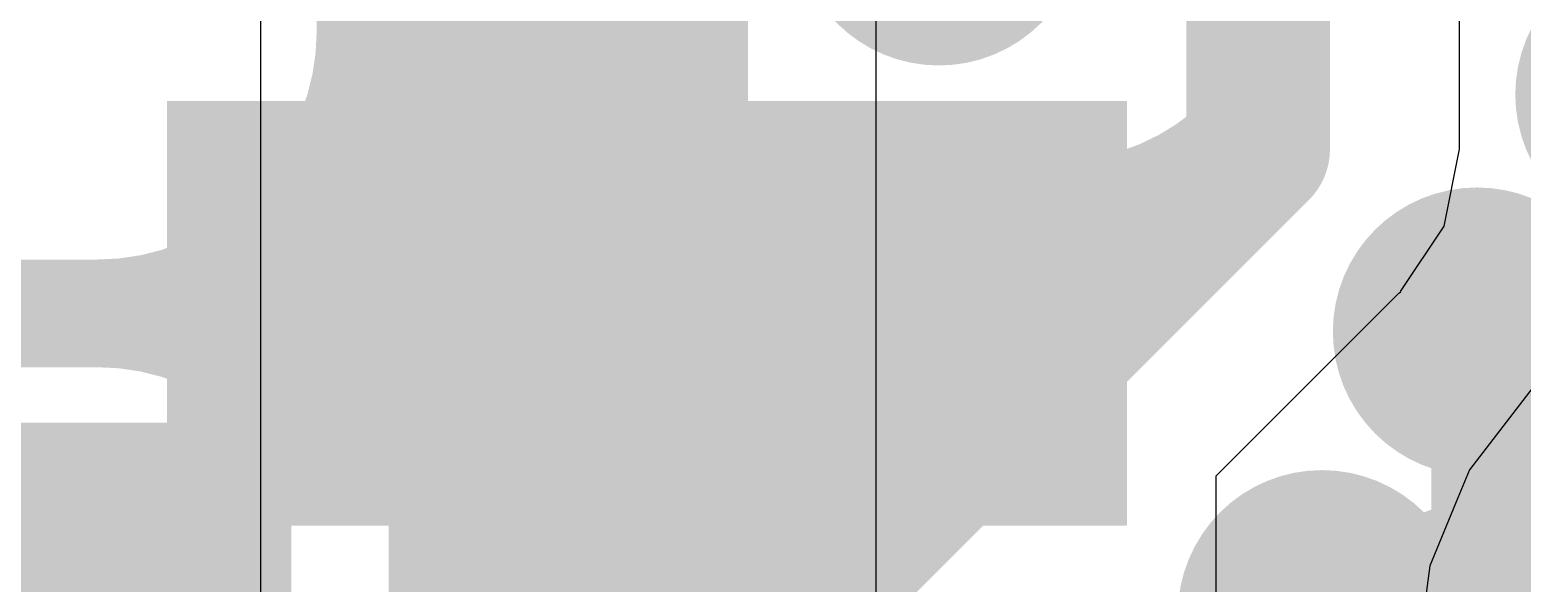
# Model space of a CAD drawing. Extents: x 56.2 to 141.8, y 48 to 96.4.
# Drawn here: x 80.145 to 84.301, y 58.888 to 60.429 of the extents above; entities that cross this region are included whole.
import ezdxf

# ---------------------------------------------------------------- set-up
doc = ezdxf.new("R2010")
doc.units = 0
doc.header["$MEASUREMENT"] = 0
for name, color, linetype in [('BOTTOMLAYER', 5, 'CONTINUOUS'), ('BOTTOMSOLDER', 6, 'CONTINUOUS'), ('MULTILAYER', 9, 'CONTINUOUS'), ('TOPLAYER', 1, 'CONTINUOUS'), ('TOPPASTE', 8, 'CONTINUOUS'), ('TOPSOLDER', 216, 'CONTINUOUS')]:
    doc.layers.add(name, color=color, linetype=linetype)

msp = doc.modelspace()

# ---------------------------------------------------------------- linework, layer by layer
at = {"layer": 'BOTTOMLAYER'}
for p, q in [((82.502334, 57.102964), (82.502334, 63.160399)), ((80.787667, 62.80528), (80.787667, 56.683991))]:
    msp.add_line(p, q, dxfattribs=at)
at = {"layer": 'BOTTOMLAYER', "const_width": 1.000001}
for points in [[(81.645001, 55.178201), (81.645001, 63.160399)], [(83.566, 58.2422), (84.0486, 58.7248)], [(84.0486, 58.7248), (85.979, 58.7248)]]:
    msp.add_lwpolyline(points, dxfattribs=at)
at = {"layer": 'BOTTOMLAYER', "const_width": 0.299999}
for points in [[(84.0256, 59.5884, 1), (84.3256, 59.5884, 1)], [(83.5938, 58.801, 1), (83.8938, 58.801, 1)]]:
    msp.add_lwpolyline(points, format="xyb", close=True, dxfattribs=at)
at = {"layer": 'BOTTOMLAYER', "const_width": 1.000001}
msp.add_lwpolyline([(83.551578, 58.205822, -0.198912), (84.804501, 58.7248)], format="xyb", dxfattribs=at)
msp.add_lwpolyline([(83.551578, 58.205822, -0.198912), (84.804501, 58.7248)], format="xyb", dxfattribs=at)
msp.add_lwpolyline([(83.551578, 58.205822, -0.198912), (84.804501, 58.7248)], format="xyb", dxfattribs=at)
msp.add_lwpolyline([(83.551578, 58.205822, -0.198912), (84.804501, 58.7248)], format="xyb", dxfattribs=at)
msp.add_lwpolyline([(83.551578, 58.205822, -0.198912), (84.804501, 58.7248)], format="xyb", dxfattribs=at)
msp.add_lwpolyline([(83.551578, 58.205822, -0.198912), (84.804501, 58.7248)], format="xyb", dxfattribs=at)
msp.add_lwpolyline([(83.551578, 58.205822, -0.198912), (84.804501, 58.7248)], format="xyb", dxfattribs=at)
msp.add_lwpolyline([(83.551578, 58.205822, -0.198912), (84.804501, 58.7248)], format="xyb", dxfattribs=at)
msp.add_lwpolyline([(83.551578, 58.205822, -0.198912), (84.804501, 58.7248)], format="xyb", dxfattribs=at)
msp.add_lwpolyline([(83.551578, 58.205822, -0.198912), (84.804501, 58.7248)], format="xyb", dxfattribs=at)
msp.add_lwpolyline([(83.551578, 58.205822, -0.198912), (84.804501, 58.7248)], format="xyb", dxfattribs=at)
msp.add_lwpolyline([(83.551578, 58.205822, -0.198912), (84.804501, 58.7248)], format="xyb", dxfattribs=at)
msp.add_lwpolyline([(83.551578, 58.205822, -0.198912), (84.804501, 58.7248)], format="xyb", dxfattribs=at)
msp.add_lwpolyline([(83.551578, 58.205822, -0.198912), (84.804501, 58.7248)], format="xyb", dxfattribs=at)
at = {"layer": 'BOTTOMLAYER'}
msp.add_solid([(78.6892, 56.3372), (80.8736, 56.3372), (78.6892, 59.3344), (80.8736, 59.3344)], dxfattribs=at)
at = {"layer": 'BOTTOMSOLDER', "const_width": 0.401599}
for points in [[(82.4762, 60.7314, 1), (82.8778, 60.7314, 1)], [(84.4828, 60.2488, 1), (84.8844, 60.2488, 1)], [(83.9748, 59.5884, 1), (84.3764, 59.5884, 1)], [(83.543, 58.801, 1), (83.9446, 58.801, 1)]]:
    msp.add_lwpolyline(points, format="xyb", close=True, dxfattribs=at)
at = {"layer": 'MULTILAYER', "const_width": 0.299999}
for points in [[(84.0256, 59.5884, 1), (84.3256, 59.5884, 1)], [(83.5938, 58.801, 1), (83.8938, 58.801, 1)]]:
    msp.add_lwpolyline(points, format="xyb", close=True, dxfattribs=at)
at = {"layer": 'TOPLAYER'}
for p, q in [((84.126774, 60.0964), (84.126774, 61.46432)), ((84.084086, 59.8818), (84.126774, 60.0964)), ((83.962527, 59.699873), (84.084086, 59.8818)), ((83.449203, 59.186549), (83.957978, 59.695324)), ((83.957978, 59.695324), (83.963099, 59.699253)), ((83.962504, 59.699848), (83.962509, 59.699855)), ((83.963099, 59.699253), (83.962504, 59.699848)), ((83.962509, 59.699855), (83.962527, 59.699873)), ((84.330873, 59.433127), (84.154554, 59.203346)), ((83.449203, 58.799202), (83.449203, 59.186549)), ((84.154554, 59.203346), (84.12209, 59.124969)), ((84.12209, 59.124969), (84.043713, 58.935757)), ((84.043713, 58.935757), (84.00591, 58.6486))]:
    msp.add_line(p, q, dxfattribs=at)
for points, const_width in [([(83.566, 60.0964), (83.566, 61.6966)], 0.399999), ([(81.094202, 59.6392), (81.094202, 61.401198)], 0.299999), ([(81.8896, 58.42), (83.566, 60.0964)], 0.399999), ([(78.359, 59.6392), (81.094202, 59.6392)], 0.299999)]:
    msp.add_lwpolyline(points, dxfattribs=dict(at, const_width=const_width))
for points, const_width in [([(81.094202, 60.424677, -0.198912), (80.871461, 59.886939)], 0.299999), ([(81.094202, 60.424677, -0.198912), (80.871461, 59.886939)], 0.299999), ([(81.094202, 60.424677, -0.198912), (80.871461, 59.886939)], 0.299999), ([(81.094202, 60.424677, -0.198912), (80.871461, 59.886939)], 0.299999), ([(81.094202, 60.424677, -0.198912), (80.871461, 59.886939)], 0.299999), ([(81.094202, 60.424677, -0.198912), (80.871461, 59.886939)], 0.299999), ([(81.094202, 60.424677, -0.198912), (80.871461, 59.886939)], 0.299999), ([(81.094202, 60.424677, -0.198912), (80.871461, 59.886939)], 0.299999), ([(81.094202, 60.424677, -0.198912), (80.871461, 59.886939)], 0.299999), ([(81.094202, 60.424677, -0.198912), (80.871461, 59.886939)], 0.299999), ([(81.094202, 60.424677, -0.198912), (80.871461, 59.886939)], 0.299999), ([(81.094202, 60.424677, -0.198912), (80.871461, 59.886939)], 0.299999), ([(81.094202, 60.424677, -0.198912), (80.871461, 59.886939)], 0.299999), ([(81.094202, 60.424677, -0.198912), (80.871461, 59.886939)], 0.299999), ([(81.316942, 59.886939, -0.198912), (81.094202, 60.424677)], 0.299999), ([(81.316942, 59.886939, -0.198912), (81.094202, 60.424677)], 0.299999), ([(81.316942, 59.886939, -0.198912), (81.094202, 60.424677)], 0.299999), ([(81.316942, 59.886939, -0.198912), (81.094202, 60.424677)], 0.299999), ([(81.316942, 59.886939, -0.198912), (81.094202, 60.424677)], 0.299999), ([(81.316942, 59.886939, -0.198912), (81.094202, 60.424677)], 0.299999), ([(81.316942, 59.886939, -0.198912), (81.094202, 60.424677)], 0.299999), ([(81.316942, 59.886939, -0.198912), (81.094202, 60.424677)], 0.299999), ([(81.316942, 59.886939, -0.198912), (81.094202, 60.424677)], 0.299999), ([(81.316942, 59.886939, -0.198912), (81.094202, 60.424677)], 0.299999), ([(81.316942, 59.886939, -0.198912), (81.094202, 60.424677)], 0.299999), ([(81.316942, 59.886939, -0.198912), (81.094202, 60.424677)], 0.299999), ([(81.316942, 59.886939, -0.198912), (81.094202, 60.424677)], 0.299999), ([(81.316942, 59.886939, -0.198912), (81.094202, 60.424677)], 0.299999), ([(83.565977, 60.096375, -0.293008), (82.726246, 59.912702)], 0.399999), ([(83.565977, 60.096375, -0.293008), (82.726246, 59.912702)], 0.399999), ([(83.565977, 60.096375, -0.293008), (82.726246, 59.912702)], 0.399999), ([(83.565977, 60.096375, -0.293008), (82.726246, 59.912702)], 0.399999), ([(83.565977, 60.096375, -0.293008), (82.726246, 59.912702)], 0.399999), ([(83.565977, 60.096375, -0.293008), (82.726246, 59.912702)], 0.399999), ([(83.565977, 60.096375, -0.293008), (82.726246, 59.912702)], 0.399999), ([(83.565977, 60.096375, -0.293008), (82.726246, 59.912702)], 0.399999), ([(83.565977, 60.096375, -0.293008), (82.726246, 59.912702)], 0.399999), ([(83.565977, 60.096375, -0.293008), (82.726246, 59.912702)], 0.399999), ([(83.565977, 60.096375, -0.293008), (82.726246, 59.912702)], 0.399999), ([(83.565977, 60.096375, -0.293008), (82.726246, 59.912702)], 0.399999), ([(83.565977, 60.096375, -0.293008), (82.726246, 59.912702)], 0.399999), ([(83.565977, 60.096375, -0.293008), (82.726246, 59.912702)], 0.399999), ([(80.871461, 59.86194, -0.198912), (80.333723, 59.6392)], 0.299999), ([(80.871461, 59.86194, -0.198912), (80.333723, 59.6392)], 0.299999), ([(80.871461, 59.86194, -0.198912), (80.333723, 59.6392)], 0.299999), ([(80.871461, 59.86194, -0.198912), (80.333723, 59.6392)], 0.299999), ([(80.871461, 59.86194, -0.198912), (80.333723, 59.6392)], 0.299999), ([(80.871461, 59.86194, -0.198912), (80.333723, 59.6392)], 0.299999), ([(80.871461, 59.86194, -0.198912), (80.333723, 59.6392)], 0.299999), ([(80.871461, 59.86194, -0.198912), (80.333723, 59.6392)], 0.299999), ([(80.871461, 59.86194, -0.198912), (80.333723, 59.6392)], 0.299999), ([(80.871461, 59.86194, -0.198912), (80.333723, 59.6392)], 0.299999), ([(80.871461, 59.86194, -0.198912), (80.333723, 59.6392)], 0.299999), ([(80.871461, 59.86194, -0.198912), (80.333723, 59.6392)], 0.299999), ([(80.871461, 59.86194, -0.198912), (80.333723, 59.6392)], 0.299999), ([(80.871461, 59.86194, -0.198912), (80.333723, 59.6392)], 0.299999), ([(83.124759, 59.655161, -0.293008), (82.587315, 59.537605)], 0.399999), ([(83.124759, 59.655161, -0.293008), (82.587315, 59.537605)], 0.399999), ([(83.124759, 59.655161, -0.293008), (82.587315, 59.537605)], 0.399999), ([(83.124759, 59.655161, -0.293008), (82.587315, 59.537605)], 0.399999), ([(83.124759, 59.655161, -0.293008), (82.587315, 59.537605)], 0.399999), ([(83.124759, 59.655161, -0.293008), (82.587315, 59.537605)], 0.399999), ([(83.124759, 59.655161, -0.293008), (82.587315, 59.537605)], 0.399999), ([(83.124759, 59.655161, -0.293008), (82.587315, 59.537605)], 0.399999), ([(83.124759, 59.655161, -0.293008), (82.587315, 59.537605)], 0.399999), ([(83.124759, 59.655161, -0.293008), (82.587315, 59.537605)], 0.399999), ([(83.124759, 59.655161, -0.293008), (82.587315, 59.537605)], 0.399999), ([(83.124759, 59.655161, -0.293008), (82.587315, 59.537605)], 0.399999), ([(83.124759, 59.655161, -0.293008), (82.587315, 59.537605)], 0.399999), ([(83.124759, 59.655161, -0.293008), (82.587315, 59.537605)], 0.399999), ([(80.333723, 59.6392, -0.198912), (80.871461, 59.41646)], 0.299999), ([(80.333723, 59.6392, -0.198912), (80.871461, 59.41646)], 0.299999), ([(80.333723, 59.6392, -0.198912), (80.871461, 59.41646)], 0.299999), ([(80.333723, 59.6392, -0.198912), (80.871461, 59.41646)], 0.299999), ([(80.333723, 59.6392, -0.198912), (80.871461, 59.41646)], 0.299999), ([(80.333723, 59.6392, -0.198912), (80.871461, 59.41646)], 0.299999), ([(80.333723, 59.6392, -0.198912), (80.871461, 59.41646)], 0.299999), ([(80.333723, 59.6392, -0.198912), (80.871461, 59.41646)], 0.299999), ([(80.333723, 59.6392, -0.198912), (80.871461, 59.41646)], 0.299999), ([(80.333723, 59.6392, -0.198912), (80.871461, 59.41646)], 0.299999), ([(80.333723, 59.6392, -0.198912), (80.871461, 59.41646)], 0.299999), ([(80.333723, 59.6392, -0.198912), (80.871461, 59.41646)], 0.299999), ([(80.333723, 59.6392, -0.198912), (80.871461, 59.41646)], 0.299999), ([(80.333723, 59.6392, -0.198912), (80.871461, 59.41646)], 0.299999), ([(82.375929, 59.55488, -0.25832), (82.114426, 58.644826)], 0.399999), ([(82.375929, 59.55488, -0.25832), (82.114426, 58.644826)], 0.399999), ([(82.375929, 59.55488, -0.25832), (82.114426, 58.644826)], 0.399999), ([(82.375929, 59.55488, -0.25832), (82.114426, 58.644826)], 0.399999), ([(82.375929, 59.55488, -0.25832), (82.114426, 58.644826)], 0.399999), ([(82.375929, 59.55488, -0.25832), (82.114426, 58.644826)], 0.399999), ([(82.375929, 59.55488, -0.25832), (82.114426, 58.644826)], 0.399999), ([(82.375929, 59.55488, -0.25832), (82.114426, 58.644826)], 0.399999), ([(82.375929, 59.55488, -0.25832), (82.114426, 58.644826)], 0.399999), ([(82.375929, 59.55488, -0.25832), (82.114426, 58.644826)], 0.399999), ([(82.375929, 59.55488, -0.25832), (82.114426, 58.644826)], 0.399999), ([(82.375929, 59.55488, -0.25832), (82.114426, 58.644826)], 0.399999), ([(82.375929, 59.55488, -0.25832), (82.114426, 58.644826)], 0.399999), ([(82.375929, 59.55488, -0.25832), (82.114426, 58.644826)], 0.399999), ([(82.683546, 59.213946, -0.293008), (82.448382, 59.162508)], 0.399999), ([(82.683546, 59.213946, -0.293008), (82.448382, 59.162508)], 0.399999), ([(82.683546, 59.213946, -0.293008), (82.448382, 59.162508)], 0.399999), ([(82.683546, 59.213946, -0.293008), (82.448382, 59.162508)], 0.399999), ([(82.683546, 59.213946, -0.293008), (82.448382, 59.162508)], 0.399999), ([(82.683546, 59.213946, -0.293008), (82.448382, 59.162508)], 0.399999), ([(82.683546, 59.213946, -0.293008), (82.448382, 59.162508)], 0.399999), ([(82.683546, 59.213946, -0.293008), (82.448382, 59.162508)], 0.399999), ([(82.683546, 59.213946, -0.293008), (82.448382, 59.162508)], 0.399999), ([(82.683546, 59.213946, -0.293008), (82.448382, 59.162508)], 0.399999), ([(82.683546, 59.213946, -0.293008), (82.448382, 59.162508)], 0.399999), ([(82.683546, 59.213946, -0.293008), (82.448382, 59.162508)], 0.399999), ([(82.683546, 59.213946, -0.293008), (82.448382, 59.162508)], 0.399999), ([(82.683546, 59.213946, -0.293008), (82.448382, 59.162508)], 0.399999)]:
    msp.add_lwpolyline(points, format="xyb", dxfattribs=dict(at, const_width=const_width))
for points, const_width in [([(81.019203, 60.424677, 1), (81.1692, 60.424677, 1)], 0.15), ([(81.019203, 60.424677, 1), (81.1692, 60.424677, 1)], 0.15), ([(81.019203, 60.424677, 1), (81.1692, 60.424677, 1)], 0.15), ([(81.019203, 60.424677, 1), (81.1692, 60.424677, 1)], 0.15), ([(81.019203, 60.424677, 1), (81.1692, 60.424677, 1)], 0.15), ([(81.019203, 60.424677, 1), (81.1692, 60.424677, 1)], 0.15), ([(81.019203, 60.424677, 1), (81.1692, 60.424677, 1)], 0.15), ([(81.019203, 60.424677, 1), (81.1692, 60.424677, 1)], 0.15), ([(81.019203, 60.424677, 1), (81.1692, 60.424677, 1)], 0.15), ([(81.019203, 60.424677, 1), (81.1692, 60.424677, 1)], 0.15), ([(81.019203, 60.424677, 1), (81.1692, 60.424677, 1)], 0.15), ([(81.019203, 60.424677, 1), (81.1692, 60.424677, 1)], 0.15), ([(81.019203, 60.424677, 1), (81.1692, 60.424677, 1)], 0.15), ([(81.019203, 60.424677, 1), (81.1692, 60.424677, 1)], 0.15), ([(81.019203, 60.424677, 1), (81.1692, 60.424677, 1)], 0.15), ([(81.019203, 60.424677, 1), (81.1692, 60.424677, 1)], 0.15), ([(81.019203, 60.424677, 1), (81.1692, 60.424677, 1)], 0.15), ([(81.019203, 60.424677, 1), (81.1692, 60.424677, 1)], 0.15), ([(81.019203, 60.424677, 1), (81.1692, 60.424677, 1)], 0.15), ([(81.019203, 60.424677, 1), (81.1692, 60.424677, 1)], 0.15), ([(81.019203, 60.424677, 1), (81.1692, 60.424677, 1)], 0.15), ([(81.019203, 60.424677, 1), (81.1692, 60.424677, 1)], 0.15), ([(81.019203, 60.424677, 1), (81.1692, 60.424677, 1)], 0.15), ([(81.019203, 60.424677, 1), (81.1692, 60.424677, 1)], 0.15), ([(81.019203, 60.424677, 1), (81.1692, 60.424677, 1)], 0.15), ([(81.019203, 60.424677, 1), (81.1692, 60.424677, 1)], 0.15), ([(81.019203, 60.424677, 1), (81.1692, 60.424677, 1)], 0.15), ([(81.019203, 60.424677, 1), (81.1692, 60.424677, 1)], 0.15), ([(83.465977, 60.096375, 1), (83.665977, 60.096375, 1)], 0.2), ([(83.465977, 60.096375, 1), (83.665977, 60.096375, 1)], 0.2), ([(83.465977, 60.096375, 1), (83.665977, 60.096375, 1)], 0.2), ([(83.465977, 60.096375, 1), (83.665977, 60.096375, 1)], 0.2), ([(83.465977, 60.096375, 1), (83.665977, 60.096375, 1)], 0.2), ([(83.465977, 60.096375, 1), (83.665977, 60.096375, 1)], 0.2), ([(83.465977, 60.096375, 1), (83.665977, 60.096375, 1)], 0.2), ([(83.465977, 60.096375, 1), (83.665977, 60.096375, 1)], 0.2), ([(83.465977, 60.096375, 1), (83.665977, 60.096375, 1)], 0.2), ([(83.465977, 60.096375, 1), (83.665977, 60.096375, 1)], 0.2), ([(83.465977, 60.096375, 1), (83.665977, 60.096375, 1)], 0.2), ([(83.465977, 60.096375, 1), (83.665977, 60.096375, 1)], 0.2), ([(83.465977, 60.096375, 1), (83.665977, 60.096375, 1)], 0.2), ([(83.465977, 60.096375, 1), (83.665977, 60.096375, 1)], 0.2), ([(82.626246, 59.912702, 1), (82.826245, 59.912702, 1)], 0.2), ([(82.626246, 59.912702, 1), (82.826245, 59.912702, 1)], 0.2), ([(82.626246, 59.912702, 1), (82.826245, 59.912702, 1)], 0.2), ([(82.626246, 59.912702, 1), (82.826245, 59.912702, 1)], 0.2), ([(82.626246, 59.912702, 1), (82.826245, 59.912702, 1)], 0.2), ([(82.626246, 59.912702, 1), (82.826245, 59.912702, 1)], 0.2), ([(82.626246, 59.912702, 1), (82.826245, 59.912702, 1)], 0.2), ([(82.626246, 59.912702, 1), (82.826245, 59.912702, 1)], 0.2), ([(82.626246, 59.912702, 1), (82.826245, 59.912702, 1)], 0.2), ([(82.626246, 59.912702, 1), (82.826245, 59.912702, 1)], 0.2), ([(82.626246, 59.912702, 1), (82.826245, 59.912702, 1)], 0.2), ([(82.626246, 59.912702, 1), (82.826245, 59.912702, 1)], 0.2), ([(82.626246, 59.912702, 1), (82.826245, 59.912702, 1)], 0.2), ([(82.626246, 59.912702, 1), (82.826245, 59.912702, 1)], 0.2), ([(80.796463, 59.886939, 1), (80.94646, 59.886939, 1)], 0.15), ([(80.796463, 59.886939, 1), (80.94646, 59.886939, 1)], 0.15), ([(80.796463, 59.886939, 1), (80.94646, 59.886939, 1)], 0.15), ([(80.796463, 59.886939, 1), (80.94646, 59.886939, 1)], 0.15), ([(80.796463, 59.886939, 1), (80.94646, 59.886939, 1)], 0.15), ([(80.796463, 59.886939, 1), (80.94646, 59.886939, 1)], 0.15), ([(80.796463, 59.886939, 1), (80.94646, 59.886939, 1)], 0.15), ([(80.796463, 59.886939, 1), (80.94646, 59.886939, 1)], 0.15), ([(80.796463, 59.886939, 1), (80.94646, 59.886939, 1)], 0.15), ([(80.796463, 59.886939, 1), (80.94646, 59.886939, 1)], 0.15), ([(80.796463, 59.886939, 1), (80.94646, 59.886939, 1)], 0.15), ([(80.796463, 59.886939, 1), (80.94646, 59.886939, 1)], 0.15), ([(80.796463, 59.886939, 1), (80.94646, 59.886939, 1)], 0.15), ([(80.796463, 59.886939, 1), (80.94646, 59.886939, 1)], 0.15), ([(80.796463, 59.86194, 1), (80.94646, 59.86194, 1)], 0.15), ([(80.796463, 59.86194, 1), (80.94646, 59.86194, 1)], 0.15), ([(80.796463, 59.86194, 1), (80.94646, 59.86194, 1)], 0.15), ([(80.796463, 59.86194, 1), (80.94646, 59.86194, 1)], 0.15), ([(80.796463, 59.86194, 1), (80.94646, 59.86194, 1)], 0.15), ([(80.796463, 59.86194, 1), (80.94646, 59.86194, 1)], 0.15), ([(80.796463, 59.86194, 1), (80.94646, 59.86194, 1)], 0.15), ([(80.796463, 59.86194, 1), (80.94646, 59.86194, 1)], 0.15), ([(80.796463, 59.86194, 1), (80.94646, 59.86194, 1)], 0.15), ([(80.796463, 59.86194, 1), (80.94646, 59.86194, 1)], 0.15), ([(80.796463, 59.86194, 1), (80.94646, 59.86194, 1)], 0.15), ([(80.796463, 59.86194, 1), (80.94646, 59.86194, 1)], 0.15), ([(80.796463, 59.86194, 1), (80.94646, 59.86194, 1)], 0.15), ([(80.796463, 59.86194, 1), (80.94646, 59.86194, 1)], 0.15), ([(81.241943, 59.886939, 1), (81.39194, 59.886939, 1)], 0.15), ([(81.241943, 59.886939, 1), (81.39194, 59.886939, 1)], 0.15), ([(81.241943, 59.886939, 1), (81.39194, 59.886939, 1)], 0.15), ([(81.241943, 59.886939, 1), (81.39194, 59.886939, 1)], 0.15), ([(81.241943, 59.886939, 1), (81.39194, 59.886939, 1)], 0.15), ([(81.241943, 59.886939, 1), (81.39194, 59.886939, 1)], 0.15), ([(81.241943, 59.886939, 1), (81.39194, 59.886939, 1)], 0.15), ([(81.241943, 59.886939, 1), (81.39194, 59.886939, 1)], 0.15), ([(81.241943, 59.886939, 1), (81.39194, 59.886939, 1)], 0.15), ([(81.241943, 59.886939, 1), (81.39194, 59.886939, 1)], 0.15), ([(81.241943, 59.886939, 1), (81.39194, 59.886939, 1)], 0.15), ([(81.241943, 59.886939, 1), (81.39194, 59.886939, 1)], 0.15), ([(81.241943, 59.886939, 1), (81.39194, 59.886939, 1)], 0.15), ([(81.241943, 59.886939, 1), (81.39194, 59.886939, 1)], 0.15), ([(84.0256, 59.5884, 1), (84.3256, 59.5884, 1)], 0.299999), ([(83.024759, 59.655161, 1), (83.224759, 59.655161, 1)], 0.2), ([(83.024759, 59.655161, 1), (83.224759, 59.655161, 1)], 0.2), ([(83.024759, 59.655161, 1), (83.224759, 59.655161, 1)], 0.2), ([(83.024759, 59.655161, 1), (83.224759, 59.655161, 1)], 0.2), ([(83.024759, 59.655161, 1), (83.224759, 59.655161, 1)], 0.2), ([(83.024759, 59.655161, 1), (83.224759, 59.655161, 1)], 0.2), ([(83.024759, 59.655161, 1), (83.224759, 59.655161, 1)], 0.2), ([(83.024759, 59.655161, 1), (83.224759, 59.655161, 1)], 0.2), ([(83.024759, 59.655161, 1), (83.224759, 59.655161, 1)], 0.2), ([(83.024759, 59.655161, 1), (83.224759, 59.655161, 1)], 0.2), ([(83.024759, 59.655161, 1), (83.224759, 59.655161, 1)], 0.2), ([(83.024759, 59.655161, 1), (83.224759, 59.655161, 1)], 0.2), ([(83.024759, 59.655161, 1), (83.224759, 59.655161, 1)], 0.2), ([(83.024759, 59.655161, 1), (83.224759, 59.655161, 1)], 0.2), ([(80.258724, 59.6392, 1), (80.408722, 59.6392, 1)], 0.15), ([(80.258724, 59.6392, 1), (80.408722, 59.6392, 1)], 0.15), ([(80.258724, 59.6392, 1), (80.408722, 59.6392, 1)], 0.15), ([(80.258724, 59.6392, 1), (80.408722, 59.6392, 1)], 0.15), ([(80.258724, 59.6392, 1), (80.408722, 59.6392, 1)], 0.15), ([(80.258724, 59.6392, 1), (80.408722, 59.6392, 1)], 0.15), ([(80.258724, 59.6392, 1), (80.408722, 59.6392, 1)], 0.15), ([(80.258724, 59.6392, 1), (80.408722, 59.6392, 1)], 0.15), ([(80.258724, 59.6392, 1), (80.408722, 59.6392, 1)], 0.15), ([(80.258724, 59.6392, 1), (80.408722, 59.6392, 1)], 0.15), ([(80.258724, 59.6392, 1), (80.408722, 59.6392, 1)], 0.15), ([(80.258724, 59.6392, 1), (80.408722, 59.6392, 1)], 0.15), ([(80.258724, 59.6392, 1), (80.408722, 59.6392, 1)], 0.15), ([(80.258724, 59.6392, 1), (80.408722, 59.6392, 1)], 0.15), ([(80.258724, 59.6392, 1), (80.408722, 59.6392, 1)], 0.15), ([(80.258724, 59.6392, 1), (80.408722, 59.6392, 1)], 0.15), ([(80.258724, 59.6392, 1), (80.408722, 59.6392, 1)], 0.15), ([(80.258724, 59.6392, 1), (80.408722, 59.6392, 1)], 0.15), ([(80.258724, 59.6392, 1), (80.408722, 59.6392, 1)], 0.15), ([(80.258724, 59.6392, 1), (80.408722, 59.6392, 1)], 0.15), ([(80.258724, 59.6392, 1), (80.408722, 59.6392, 1)], 0.15), ([(80.258724, 59.6392, 1), (80.408722, 59.6392, 1)], 0.15), ([(80.258724, 59.6392, 1), (80.408722, 59.6392, 1)], 0.15), ([(80.258724, 59.6392, 1), (80.408722, 59.6392, 1)], 0.15), ([(80.258724, 59.6392, 1), (80.408722, 59.6392, 1)], 0.15), ([(80.258724, 59.6392, 1), (80.408722, 59.6392, 1)], 0.15), ([(80.258724, 59.6392, 1), (80.408722, 59.6392, 1)], 0.15), ([(80.258724, 59.6392, 1), (80.408722, 59.6392, 1)], 0.15), ([(82.275929, 59.55488, 1), (82.475929, 59.55488, 1)], 0.2), ([(82.275929, 59.55488, 1), (82.475929, 59.55488, 1)], 0.2), ([(82.275929, 59.55488, 1), (82.475929, 59.55488, 1)], 0.2), ([(82.275929, 59.55488, 1), (82.475929, 59.55488, 1)], 0.2), ([(82.275929, 59.55488, 1), (82.475929, 59.55488, 1)], 0.2), ([(82.275929, 59.55488, 1), (82.475929, 59.55488, 1)], 0.2), ([(82.275929, 59.55488, 1), (82.475929, 59.55488, 1)], 0.2), ([(82.275929, 59.55488, 1), (82.475929, 59.55488, 1)], 0.2), ([(82.275929, 59.55488, 1), (82.475929, 59.55488, 1)], 0.2), ([(82.275929, 59.55488, 1), (82.475929, 59.55488, 1)], 0.2), ([(82.275929, 59.55488, 1), (82.475929, 59.55488, 1)], 0.2), ([(82.275929, 59.55488, 1), (82.475929, 59.55488, 1)], 0.2), ([(82.275929, 59.55488, 1), (82.475929, 59.55488, 1)], 0.2), ([(82.275929, 59.55488, 1), (82.475929, 59.55488, 1)], 0.2), ([(82.487315, 59.537605, 1), (82.687315, 59.537605, 1)], 0.2), ([(82.487315, 59.537605, 1), (82.687315, 59.537605, 1)], 0.2), ([(82.487315, 59.537605, 1), (82.687315, 59.537605, 1)], 0.2), ([(82.487315, 59.537605, 1), (82.687315, 59.537605, 1)], 0.2), ([(82.487315, 59.537605, 1), (82.687315, 59.537605, 1)], 0.2), ([(82.487315, 59.537605, 1), (82.687315, 59.537605, 1)], 0.2), ([(82.487315, 59.537605, 1), (82.687315, 59.537605, 1)], 0.2), ([(82.487315, 59.537605, 1), (82.687315, 59.537605, 1)], 0.2), ([(82.487315, 59.537605, 1), (82.687315, 59.537605, 1)], 0.2), ([(82.487315, 59.537605, 1), (82.687315, 59.537605, 1)], 0.2), ([(82.487315, 59.537605, 1), (82.687315, 59.537605, 1)], 0.2), ([(82.487315, 59.537605, 1), (82.687315, 59.537605, 1)], 0.2), ([(82.487315, 59.537605, 1), (82.687315, 59.537605, 1)], 0.2), ([(82.487315, 59.537605, 1), (82.687315, 59.537605, 1)], 0.2), ([(80.796463, 59.41646, 1), (80.94646, 59.41646, 1)], 0.15), ([(80.796463, 59.41646, 1), (80.94646, 59.41646, 1)], 0.15), ([(80.796463, 59.41646, 1), (80.94646, 59.41646, 1)], 0.15), ([(80.796463, 59.41646, 1), (80.94646, 59.41646, 1)], 0.15), ([(80.796463, 59.41646, 1), (80.94646, 59.41646, 1)], 0.15), ([(80.796463, 59.41646, 1), (80.94646, 59.41646, 1)], 0.15), ([(80.796463, 59.41646, 1), (80.94646, 59.41646, 1)], 0.15), ([(80.796463, 59.41646, 1), (80.94646, 59.41646, 1)], 0.15), ([(80.796463, 59.41646, 1), (80.94646, 59.41646, 1)], 0.15), ([(80.796463, 59.41646, 1), (80.94646, 59.41646, 1)], 0.15), ([(80.796463, 59.41646, 1), (80.94646, 59.41646, 1)], 0.15), ([(80.796463, 59.41646, 1), (80.94646, 59.41646, 1)], 0.15), ([(80.796463, 59.41646, 1), (80.94646, 59.41646, 1)], 0.15), ([(80.796463, 59.41646, 1), (80.94646, 59.41646, 1)], 0.15), ([(82.583546, 59.213946, 1), (82.783545, 59.213946, 1)], 0.2), ([(82.583546, 59.213946, 1), (82.783545, 59.213946, 1)], 0.2), ([(82.583546, 59.213946, 1), (82.783545, 59.213946, 1)], 0.2), ([(82.583546, 59.213946, 1), (82.783545, 59.213946, 1)], 0.2), ([(82.583546, 59.213946, 1), (82.783545, 59.213946, 1)], 0.2), ([(82.583546, 59.213946, 1), (82.783545, 59.213946, 1)], 0.2), ([(82.583546, 59.213946, 1), (82.783545, 59.213946, 1)], 0.2), ([(82.583546, 59.213946, 1), (82.783545, 59.213946, 1)], 0.2), ([(82.583546, 59.213946, 1), (82.783545, 59.213946, 1)], 0.2), ([(82.583546, 59.213946, 1), (82.783545, 59.213946, 1)], 0.2), ([(82.583546, 59.213946, 1), (82.783545, 59.213946, 1)], 0.2), ([(82.583546, 59.213946, 1), (82.783545, 59.213946, 1)], 0.2), ([(82.583546, 59.213946, 1), (82.783545, 59.213946, 1)], 0.2), ([(82.583546, 59.213946, 1), (82.783545, 59.213946, 1)], 0.2), ([(82.348382, 59.162508, 1), (82.548382, 59.162508, 1)], 0.2), ([(82.348382, 59.162508, 1), (82.548382, 59.162508, 1)], 0.2), ([(82.348382, 59.162508, 1), (82.548382, 59.162508, 1)], 0.2), ([(82.348382, 59.162508, 1), (82.548382, 59.162508, 1)], 0.2), ([(82.348382, 59.162508, 1), (82.548382, 59.162508, 1)], 0.2), ([(82.348382, 59.162508, 1), (82.548382, 59.162508, 1)], 0.2), ([(82.348382, 59.162508, 1), (82.548382, 59.162508, 1)], 0.2), ([(82.348382, 59.162508, 1), (82.548382, 59.162508, 1)], 0.2), ([(82.348382, 59.162508, 1), (82.548382, 59.162508, 1)], 0.2), ([(82.348382, 59.162508, 1), (82.548382, 59.162508, 1)], 0.2), ([(82.348382, 59.162508, 1), (82.548382, 59.162508, 1)], 0.2), ([(82.348382, 59.162508, 1), (82.548382, 59.162508, 1)], 0.2), ([(82.348382, 59.162508, 1), (82.548382, 59.162508, 1)], 0.2), ([(82.348382, 59.162508, 1), (82.548382, 59.162508, 1)], 0.2), ([(83.5938, 58.801, 1), (83.8938, 58.801, 1)], 0.299999)]:
    msp.add_lwpolyline(points, format="xyb", close=True, dxfattribs=dict(at, const_width=const_width))
for points in [[(80.629201, 59.149201), (81.559202, 59.149201), (80.629201, 60.129199), (81.559202, 60.129199)], [(82.169203, 59.149201), (83.099204, 59.149201), (82.169203, 60.129199), (83.099204, 60.129199)]]:
    msp.add_solid(points, dxfattribs=at)
at = {"layer": 'TOPPASTE'}
for points in [[(80.629201, 59.149201), (81.559202, 59.149201), (80.629201, 60.129199), (81.559202, 60.129199)], [(82.169203, 59.149201), (83.099204, 59.149201), (82.169203, 60.129199), (83.099204, 60.129199)]]:
    msp.add_solid(points, dxfattribs=at)
at = {"layer": 'TOPSOLDER', "const_width": 0.401599}
for points in [[(82.4762, 60.7314, 1), (82.8778, 60.7314, 1)], [(84.4828, 60.2488, 1), (84.8844, 60.2488, 1)], [(83.9748, 59.5884, 1), (84.3764, 59.5884, 1)], [(83.543, 58.801, 1), (83.9446, 58.801, 1)]]:
    msp.add_lwpolyline(points, format="xyb", close=True, dxfattribs=at)
at = {"layer": 'TOPSOLDER'}
for points in [[(80.527601, 59.047601), (81.660802, 59.047601), (80.527601, 60.230799), (81.660802, 60.230799)], [(82.067603, 59.047601), (83.200804, 59.047601), (82.067603, 60.230799), (83.200804, 60.230799)]]:
    msp.add_solid(points, dxfattribs=at)

doc.saveas('drawing.dxf')
